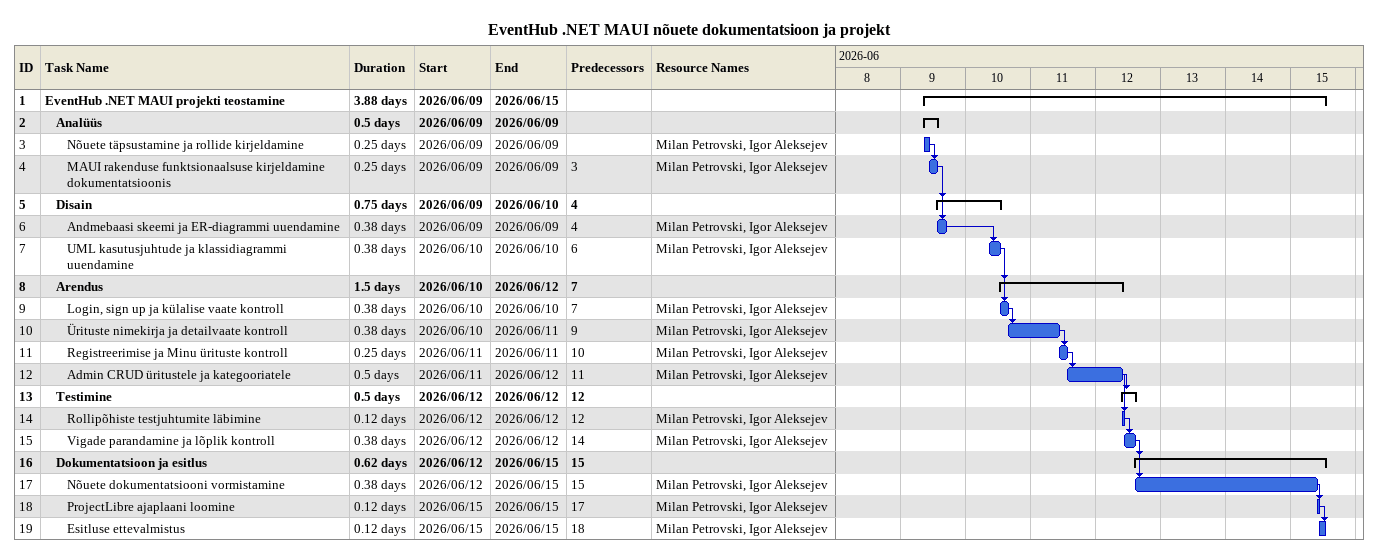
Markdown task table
EventHub .NET MAUI nõuete dokumentatsioon ja projekt

| ID | Level | Task | Duration | Start | Finish | Predecessors | Resources |
|---|---|---|---|---|---|---|---|
| 1 | 1 | **EventHub .NET MAUI projekti teostamine** | 3.88d | 2026-06-09 | 2026-06-15 |  |  |
| 2 | 2 | **Analüüs** | 0.5d | 2026-06-09 | 2026-06-09 |  |  |
| 3 | 3 | Nõuete täpsustamine ja rollide kirjeldamine | 0.25d | 2026-06-09 | 2026-06-09 |  | Milan Petrovski, Igor Aleksejev |
| 4 | 3 | MAUI rakenduse funktsionaalsuse kirjeldamine dokumentatsioonis | 0.25d | 2026-06-09 | 2026-06-09 | 3 | Milan Petrovski, Igor Aleksejev |
| 5 | 2 | **Disain** | 0.75d | 2026-06-09 | 2026-06-10 | 4 |  |
| 6 | 3 | Andmebaasi skeemi ja ER-diagrammi uuendamine | 0.38d | 2026-06-09 | 2026-06-09 | 4 | Milan Petrovski, Igor Aleksejev |
| 7 | 3 | UML kasutusjuhtude ja klassidiagrammi uuendamine | 0.38d | 2026-06-10 | 2026-06-10 | 6 | Milan Petrovski, Igor Aleksejev |
| 8 | 2 | **Arendus** | 1.5d | 2026-06-10 | 2026-06-12 | 7 |  |
| 9 | 3 | Login, sign up ja külalise vaate kontroll | 0.38d | 2026-06-10 | 2026-06-10 | 7 | Milan Petrovski, Igor Aleksejev |
| 10 | 3 | Ürituste nimekirja ja detailvaate kontroll | 0.38d | 2026-06-10 | 2026-06-11 | 9 | Milan Petrovski, Igor Aleksejev |
| 11 | 3 | Registreerimise ja Minu ürituste kontroll | 0.25d | 2026-06-11 | 2026-06-11 | 10 | Milan Petrovski, Igor Aleksejev |
| 12 | 3 | Admin CRUD üritustele ja kategooriatele | 0.5d | 2026-06-11 | 2026-06-12 | 11 | Milan Petrovski, Igor Aleksejev |
| 13 | 2 | **Testimine** | 0.5d | 2026-06-12 | 2026-06-12 | 12 |  |
| 14 | 3 | Rollipõhiste testjuhtumite läbimine | 0.12d | 2026-06-12 | 2026-06-12 | 12 | Milan Petrovski, Igor Aleksejev |
| 15 | 3 | Vigade parandamine ja lõplik kontroll | 0.38d | 2026-06-12 | 2026-06-12 | 14 | Milan Petrovski, Igor Aleksejev |
| 16 | 2 | **Dokumentatsioon ja esitlus** | 0.62d | 2026-06-12 | 2026-06-15 | 15 |  |
| 17 | 3 | Nõuete dokumentatsiooni vormistamine | 0.38d | 2026-06-12 | 2026-06-15 | 15 | Milan Petrovski, Igor Aleksejev |
| 18 | 3 | ProjectLibre ajaplaani loomine | 0.12d | 2026-06-15 | 2026-06-15 | 17 | Milan Petrovski, Igor Aleksejev |
| 19 | 3 | Esitluse ettevalmistus | 0.12d | 2026-06-15 | 2026-06-15 | 18 | Milan Petrovski, Igor Aleksejev |
